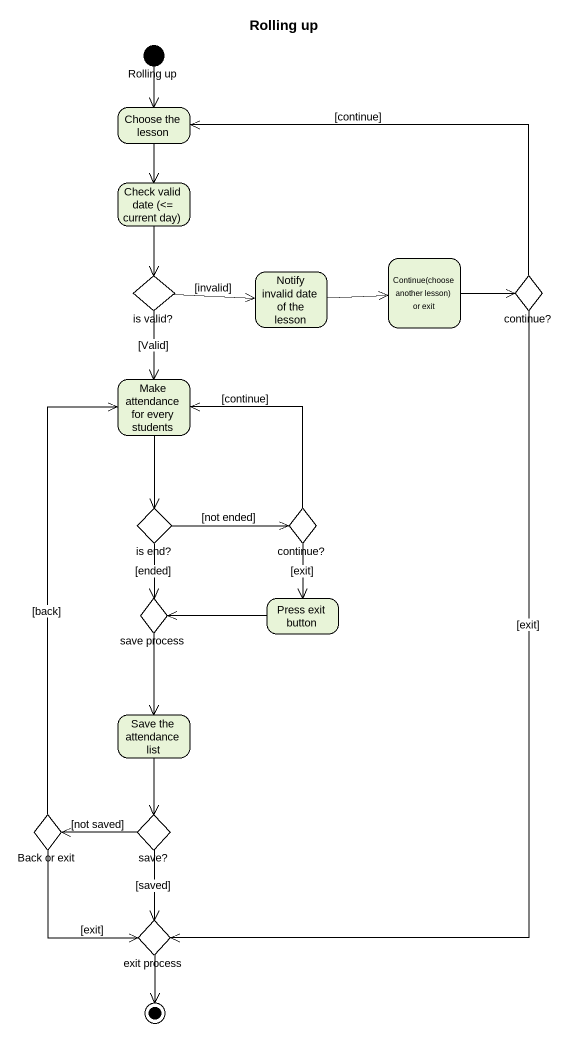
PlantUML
@startuml
title Rolling up
hide empty description
state "Rolling up" as Rolling_up <<start>>
state "Choose the lesson" as Choose_the_lesson
state "Check valid date (<= current day)" as Check_valid_date_current_day
state "Continue(choose another lesson) or exit" as Continue_choose_another
state "is valid?" as is_valid <<choice>>
state "Notify invalid date of the lesson" as Notify_invalid_date_of_the
state "continue?" as continue <<choice>>
state "Make attendance for every students" as Make_attendance_for_every
state "is end?" as is_end <<choice>>
state "continue?" as continue_2 <<choice>>
state "save process" as save_process <<choice>>
state "Press exit button" as Press_exit_button
state "Save the attendance list" as Save_the_attendance_list
state "Back or exit" as Back_or_exit <<choice>>
state "save?" as save <<choice>>
state "exit process" as exit_process <<choice>>
Rolling_up --> Choose_the_lesson
Choose_the_lesson --> Check_valid_date_current_day
Check_valid_date_current_day --> is_valid
Continue_choose_another -right-> continue
is_valid -right-> Notify_invalid_date_of_the : [invalid]
is_valid --> Make_attendance_for_every : [Valid]
Notify_invalid_date_of_the -right-> Continue_choose_another
continue -left-> Choose_the_lesson : [continue]
continue --> exit_process : [exit]
Make_attendance_for_every --> is_end
is_end -right-> continue_2 : [not ended]
is_end --> save_process : [ended]
continue_2 -up-> Make_attendance_for_every : [continue]
continue_2 --> Press_exit_button : [exit]
save_process --> Save_the_attendance_list
Press_exit_button -left-> save_process
Save_the_attendance_list --> save
Back_or_exit -up-> Make_attendance_for_every : [back]
Back_or_exit --> exit_process : [exit]
save -left-> Back_or_exit : [not saved]
save --> exit_process : [saved]
exit_process --> [*]
@enduml
